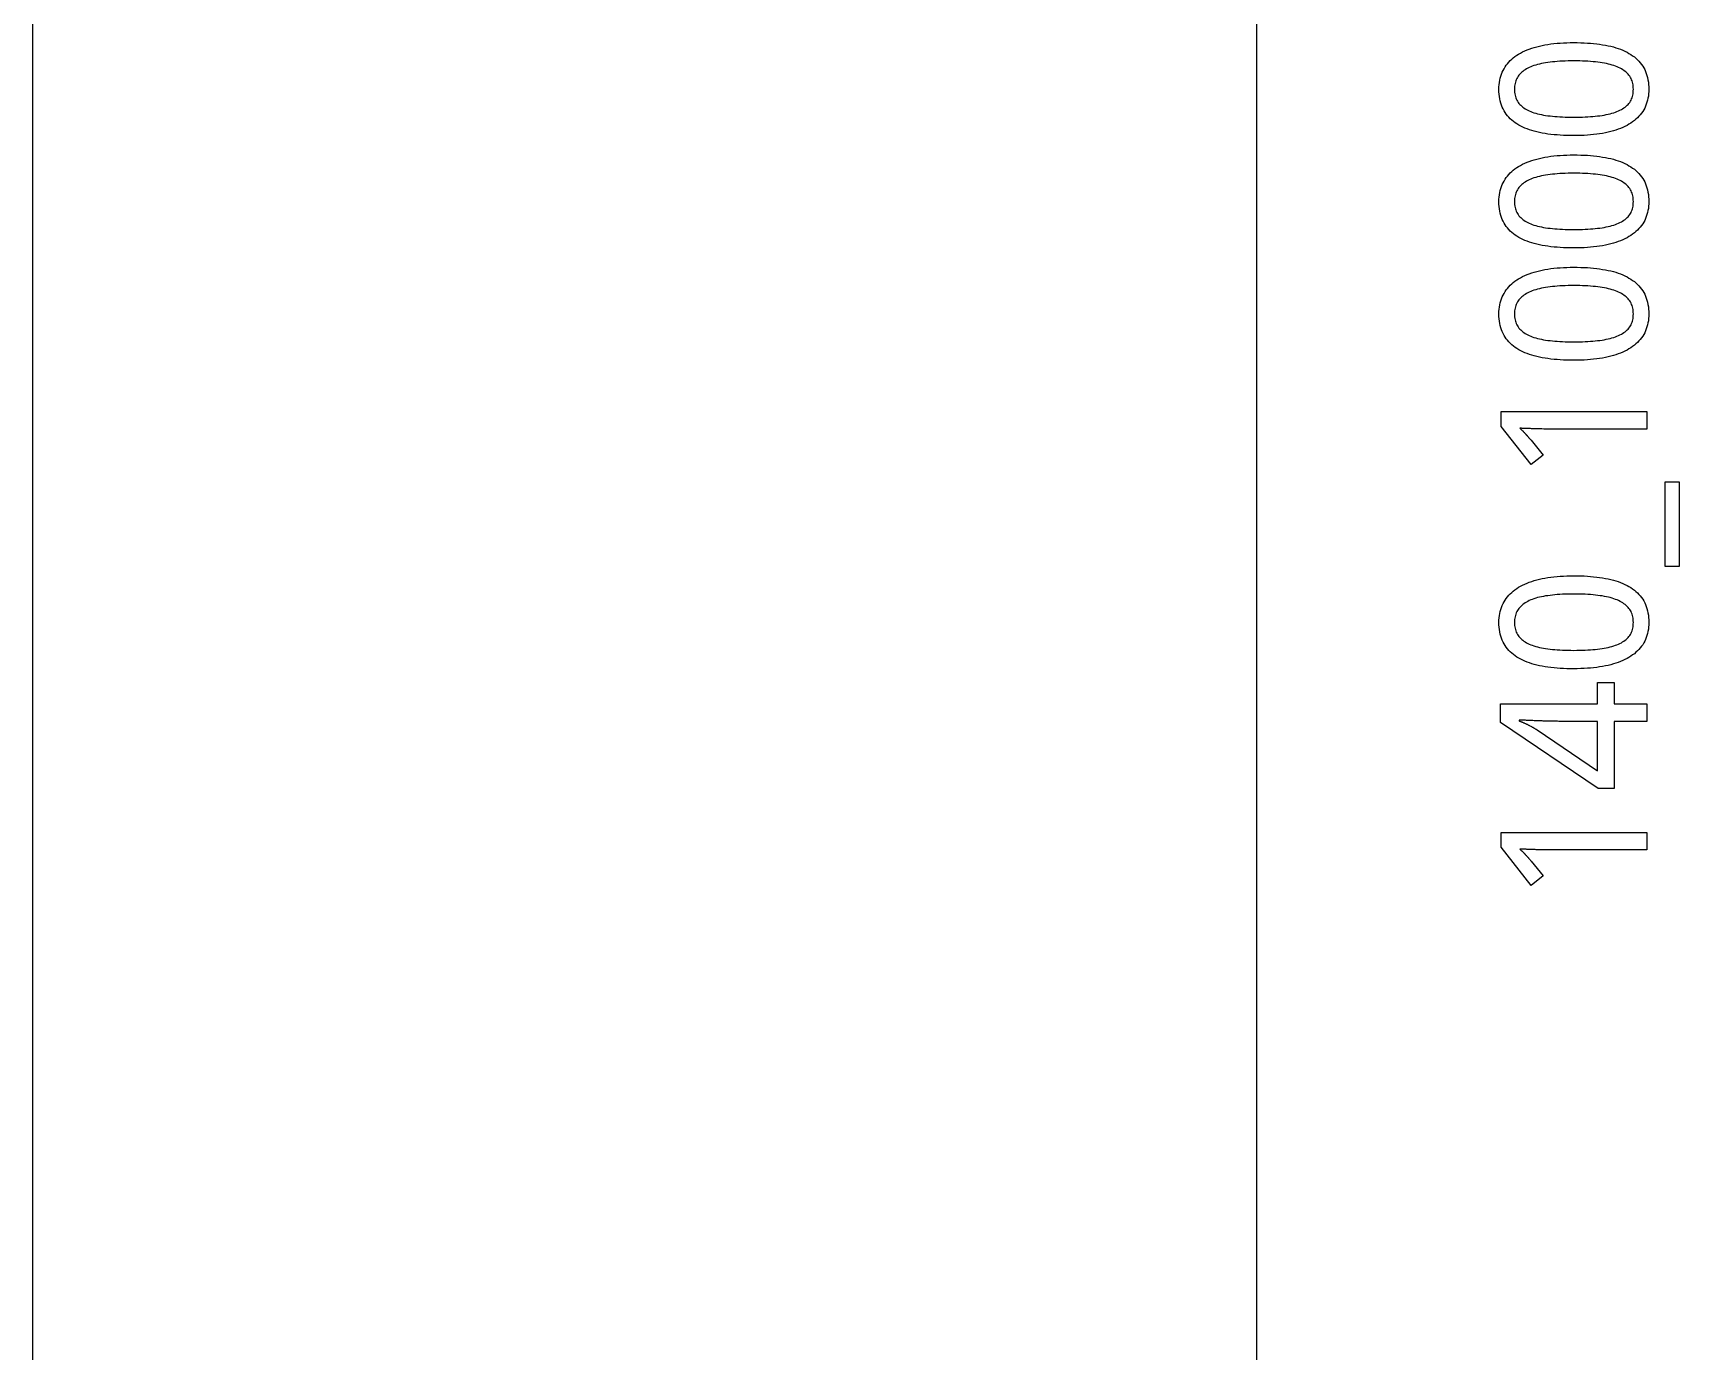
# Model space of a CAD drawing. Extents: x 5 to 45, y 13 to 189.
# Drawn here: x 15.4 to 42.31, y 56.82 to 78.37 of the extents above; entities that cross this region are included whole.
import ezdxf

# ---------------------------------------------------------------- set-up
doc = ezdxf.new("R2010")
doc.units = 0
doc.layers.get('0').update_dxf_attribs({"linetype": 'CONTINUOUS'})

msp = doc.modelspace()

# ---------------------------------------------------------------- linework, layer by layer
at = {"color": 0}
for points in [[(15.4, 82.74), (35.4, 82.74), (35.4, 32.7), (15.4, 32.7), (15.4, 82.74)], [(40.5865, 78.2078), (40.6435, 78.2074), (40.6993, 78.2061), (40.7539, 78.204), (40.8074, 78.201), (40.8596, 78.1972), (40.9106, 78.1926), (40.9603, 78.1871), (41.0089, 78.1807), (41.0563, 78.1735), (41.1025, 78.1656), (41.1474, 78.1568), (41.1908, 78.1471), (41.2329, 78.1364), (41.2736, 78.1246), (41.3128, 78.1118), (41.3507, 78.0979), (41.3872, 78.0831), (41.4222, 78.0671), (41.456, 78.05), (41.4882, 78.0321), (41.519, 78.0132), (41.5483, 77.9935), (41.5763, 77.9725), (41.6025, 77.9506), (41.6274, 77.9275), (41.6507, 77.9033), (41.6725, 77.8781), (41.6929, 77.8518), (41.7118, 77.8244), (41.729, 77.796), (41.7449, 77.7664), (41.759, 77.7356), (41.7714, 77.7035), (41.7822, 77.6703), (41.7914, 77.6357), (41.7988, 77.5999), (41.8046, 77.5629), (41.8088, 77.5247), (41.8112, 77.4851), (41.8121, 77.4444), (41.8112, 77.4065), (41.8088, 77.3696), (41.8046, 77.3336), (41.7988, 77.2986), (41.7914, 77.2646), (41.7822, 77.2315), (41.7714, 77.1994), (41.759, 77.1685), (41.7449, 77.1383), (41.729, 77.1092), (41.7118, 77.0814), (41.6929, 77.0544), (41.6725, 77.0285), (41.6507, 77.0035), (41.6274, 76.9793), (41.6025, 76.9563), (41.5763, 76.934), (41.5483, 76.9128), (41.519, 76.8925), (41.4882, 76.8732), (41.456, 76.8551), (41.4222, 76.8379), (41.3872, 76.8217), (41.3507, 76.8062), (41.3128, 76.7918), (41.2736, 76.7782), (41.2329, 76.7656), (41.1908, 76.7539), (41.1474, 76.7431), (41.1025, 76.7332), (41.0563, 76.7246), (41.0089, 76.7168), (40.9603, 76.71), (40.9106, 76.704), (40.8596, 76.699), (40.8074, 76.6949), (40.7539, 76.6917), (40.6993, 76.6894), (40.6435, 76.6881), (40.5865, 76.6876), (40.5294, 76.6881), (40.4738, 76.6893), (40.419, 76.6913), (40.3657, 76.6942), (40.3135, 76.6978), (40.2625, 76.7022), (40.2126, 76.7075), (40.1642, 76.7136), (40.1167, 76.7206), (40.0706, 76.7283), (40.0257, 76.7372), (39.9822, 76.7471), (39.9403, 76.7579), (39.8997, 76.7697), (39.8606, 76.7825), (39.8229, 76.7961), (39.7867, 76.8107), (39.7518, 76.8263), (39.7185, 76.8428), (39.6864, 76.8601), (39.6556, 76.8789), (39.6263, 76.8988), (39.5985, 76.9196), (39.5721, 76.9414), (39.5472, 76.9643), (39.5239, 76.9883), (39.5021, 77.0133), (39.4818, 77.0393), (39.4629, 77.0664), (39.4456, 77.0946), (39.4297, 77.1242), (39.4157, 77.1549), (39.4032, 77.1868), (39.3925, 77.22), (39.3833, 77.2544), (39.3758, 77.29), (39.37, 77.3268), (39.3658, 77.3649), (39.3633, 77.404), (39.3625, 77.4444), (39.3633, 77.4826), (39.3658, 77.5199), (39.37, 77.5561), (39.3758, 77.5914), (39.3833, 77.6256), (39.3925, 77.6588), (39.4032, 77.6908), (39.4157, 77.7221), (39.4297, 77.7522), (39.4456, 77.7814), (39.4626, 77.8096), (39.4811, 77.8367), (39.5013, 77.8629), (39.5229, 77.8882), (39.5461, 77.9124), (39.5707, 77.9357), (39.5969, 77.9579), (39.6247, 77.9793), (39.654, 77.9996), (39.6849, 78.019), (39.7168, 78.0374), (39.7501, 78.0549), (39.785, 78.0714), (39.8212, 78.0869), (39.859, 78.1017), (39.8981, 78.1153), (39.9386, 78.1281), (39.9807, 78.1399), (40.024, 78.1507), (40.0689, 78.1606), (40.1151, 78.1696), (40.1625, 78.1776), (40.2112, 78.1847), (40.2611, 78.1908), (40.3122, 78.196), (40.3646, 78.2003), (40.4182, 78.2036), (40.4731, 78.206), (40.5292, 78.2074), (40.5865, 78.2078)], [(40.5865, 76.9887), (40.6347, 76.989), (40.6817, 76.9897), (40.7274, 76.991), (40.7719, 76.9926), (40.8151, 76.9949), (40.8572, 76.9975), (40.8981, 77.0007), (40.9375, 77.0043), (40.9758, 77.0085), (41.0129, 77.0132), (41.0488, 77.0183), (41.0835, 77.024), (41.1169, 77.0304), (41.1492, 77.0374), (41.1801, 77.0449), (41.21, 77.0531), (41.2386, 77.0617), (41.2661, 77.071), (41.2922, 77.0808), (41.3174, 77.0912), (41.3408, 77.1024), (41.3632, 77.114), (41.3843, 77.1264), (41.4043, 77.1394), (41.4231, 77.1531), (41.4407, 77.1675), (41.4572, 77.1824), (41.4725, 77.1981), (41.4867, 77.2143), (41.4996, 77.2312), (41.511, 77.2492), (41.5213, 77.2679), (41.5303, 77.2874), (41.5382, 77.3075), (41.5447, 77.3285), (41.5501, 77.3501), (41.5544, 77.3726), (41.5574, 77.3958), (41.5592, 77.4197), (41.5599, 77.4444), (41.5592, 77.4692), (41.5574, 77.4931), (41.5544, 77.5162), (41.5501, 77.5388), (41.5447, 77.5604), (41.5382, 77.5814), (41.5303, 77.6015), (41.5213, 77.621), (41.511, 77.6397), (41.4996, 77.6576), (41.4869, 77.6749), (41.4731, 77.6915), (41.4581, 77.7075), (41.4418, 77.7228), (41.4243, 77.7374), (41.4057, 77.7514), (41.3858, 77.7647), (41.3647, 77.7775), (41.3424, 77.7894), (41.3189, 77.801), (41.2942, 77.8119), (41.2683, 77.8224), (41.2411, 77.8322), (41.2126, 77.8412), (41.1831, 77.8497), (41.1521, 77.8575), (41.12, 77.8647), (41.0867, 77.8713), (41.0521, 77.8771), (41.0162, 77.8822), (40.9787, 77.8872), (40.9401, 77.8917), (40.9003, 77.8956), (40.8592, 77.8989), (40.8168, 77.9018), (40.7732, 77.9042), (40.7285, 77.906), (40.6824, 77.9072), (40.635, 77.9081), (40.5865, 77.9083), (40.5383, 77.9081), (40.4914, 77.9072), (40.4456, 77.906), (40.4011, 77.9042), (40.3578, 77.9018), (40.3158, 77.8989), (40.275, 77.8956), (40.2354, 77.8917), (40.1972, 77.8872), (40.1601, 77.8822), (40.1243, 77.8771), (40.0896, 77.8713), (40.0563, 77.8647), (40.0242, 77.8575), (39.9932, 77.8497), (39.9636, 77.8412), (39.9351, 77.8322), (39.9081, 77.8224), (39.8821, 77.8119), (39.8574, 77.801), (39.8339, 77.7894), (39.8115, 77.7775), (39.7906, 77.7647), (39.7706, 77.7514), (39.7519, 77.7374), (39.7344, 77.7228), (39.7182, 77.7075), (39.7032, 77.6915), (39.6893, 77.6749), (39.6767, 77.6576), (39.6653, 77.6397), (39.655, 77.621), (39.646, 77.6015), (39.6382, 77.5814), (39.6315, 77.5604), (39.6261, 77.5388), (39.6219, 77.5162), (39.6189, 77.4931), (39.6171, 77.4692), (39.6164, 77.4444), (39.6171, 77.4197), (39.6189, 77.3958), (39.6219, 77.3726), (39.6261, 77.3501), (39.6315, 77.3285), (39.6382, 77.3075), (39.646, 77.2874), (39.655, 77.2679), (39.6653, 77.2492), (39.6767, 77.2312), (39.6893, 77.2143), (39.7032, 77.1981), (39.7182, 77.1824), (39.7344, 77.1675), (39.7519, 77.1531), (39.7706, 77.1394), (39.7906, 77.1264), (39.8115, 77.114), (39.8339, 77.1024), (39.8574, 77.0912), (39.8821, 77.0808), (39.9081, 77.071), (39.9351, 77.0617), (39.9636, 77.0531), (39.9932, 77.0449), (40.0242, 77.0374), (40.0563, 77.0304), (40.0896, 77.024), (40.1243, 77.0183), (40.1601, 77.0132), (40.1972, 77.0085), (40.2354, 77.0043), (40.275, 77.0007), (40.3158, 76.9975), (40.3578, 76.9949), (40.4011, 76.9926), (40.4456, 76.991), (40.4914, 76.9897), (40.5383, 76.989), (40.5865, 76.9887)], [(40.5865, 76.3718), (40.6435, 76.3714), (40.6993, 76.3701), (40.7539, 76.3681), (40.8074, 76.3651), (40.8596, 76.3612), (40.9106, 76.3567), (40.9603, 76.3511), (41.0089, 76.3447), (41.0563, 76.3376), (41.1025, 76.3296), (41.1474, 76.3208), (41.1908, 76.3113), (41.2329, 76.3004), (41.2736, 76.2886), (41.3128, 76.2758), (41.3507, 76.2619), (41.3872, 76.2471), (41.4222, 76.2311), (41.456, 76.2142), (41.4882, 76.1961), (41.519, 76.1774), (41.5483, 76.1575), (41.5763, 76.1365), (41.6025, 76.1146), (41.6274, 76.0915), (41.6507, 76.0674), (41.6725, 76.0422), (41.6929, 76.0158), (41.7118, 75.9885), (41.729, 75.9601), (41.7449, 75.9306), (41.759, 75.8997), (41.7714, 75.8676), (41.7822, 75.8343), (41.7914, 75.7997), (41.7988, 75.764), (41.8046, 75.7269), (41.8088, 75.6887), (41.8112, 75.6493), (41.8121, 75.6085), (41.8112, 75.5706), (41.8088, 75.5336), (41.8046, 75.4976), (41.7988, 75.4626), (41.7914, 75.4286), (41.7822, 75.3957), (41.7714, 75.3636), (41.759, 75.3325), (41.7449, 75.3024), (41.729, 75.2732), (41.7118, 75.2454), (41.6929, 75.2185), (41.6725, 75.1925), (41.6507, 75.1675), (41.6274, 75.1435), (41.6025, 75.1203), (41.5763, 75.0981), (41.5483, 75.0769), (41.519, 75.0565), (41.4882, 75.0372), (41.456, 75.0192), (41.4222, 75.0019), (41.3872, 74.9857), (41.3507, 74.9703), (41.3128, 74.9558), (41.2736, 74.9424), (41.2329, 74.9297), (41.1908, 74.9179), (41.1474, 74.9072), (41.1025, 74.8972), (41.0563, 74.8886), (41.0089, 74.8808), (40.9603, 74.874), (40.9106, 74.8681), (40.8596, 74.8631), (40.8074, 74.859), (40.7539, 74.8558), (40.6993, 74.8535), (40.6435, 74.8521), (40.5865, 74.8517), (40.5294, 74.8521), (40.4738, 74.8533), (40.419, 74.8554), (40.3657, 74.8582), (40.3135, 74.8618), (40.2625, 74.8664), (40.2126, 74.8717), (40.1642, 74.8778), (40.1167, 74.8846), (40.0706, 74.8924), (40.0257, 74.9013), (39.9822, 74.9112), (39.9403, 74.9221), (39.8997, 74.9338), (39.8606, 74.9465), (39.8229, 74.9601), (39.7867, 74.9747), (39.7518, 74.9903), (39.7185, 75.0068), (39.6864, 75.0242), (39.6556, 75.0429), (39.6263, 75.0628), (39.5985, 75.0836), (39.5721, 75.1054), (39.5472, 75.1283), (39.5239, 75.1524), (39.5021, 75.1774), (39.4818, 75.2033), (39.4629, 75.2304), (39.4456, 75.2586), (39.4297, 75.2882), (39.4157, 75.3189), (39.4032, 75.351), (39.3925, 75.3842), (39.3833, 75.4185), (39.3758, 75.454), (39.37, 75.4908), (39.3658, 75.5289), (39.3633, 75.5681), (39.3625, 75.6085), (39.3633, 75.6468), (39.3658, 75.684), (39.37, 75.7201), (39.3758, 75.7554), (39.3833, 75.7896), (39.3925, 75.8228), (39.4032, 75.855), (39.4157, 75.8861), (39.4297, 75.9163), (39.4456, 75.9454), (39.4626, 75.9736), (39.4811, 76.0008), (39.5013, 76.0269), (39.5229, 76.0522), (39.5461, 76.0764), (39.5707, 76.0997), (39.5969, 76.1221), (39.6247, 76.1433), (39.654, 76.1638), (39.6849, 76.1831), (39.7168, 76.2015), (39.7501, 76.2189), (39.785, 76.2354), (39.8212, 76.251), (39.859, 76.2657), (39.8981, 76.2793), (39.9386, 76.2921), (39.9807, 76.3039), (40.024, 76.3147), (40.0689, 76.3247), (40.1151, 76.3336), (40.1625, 76.3417), (40.2112, 76.3487), (40.2611, 76.3549), (40.3122, 76.36), (40.3646, 76.3643), (40.4182, 76.3676), (40.4731, 76.37), (40.5292, 76.3714), (40.5865, 76.3718)], [(40.5865, 75.1528), (40.6347, 75.1531), (40.6817, 75.1537), (40.7274, 75.155), (40.7719, 75.1567), (40.8151, 75.1589), (40.8572, 75.1615), (40.8981, 75.1647), (40.9375, 75.1685), (40.9758, 75.1725), (41.0129, 75.1772), (41.0488, 75.1824), (41.0835, 75.1882), (41.1169, 75.1944), (41.1492, 75.2014), (41.1801, 75.2089), (41.21, 75.2171), (41.2386, 75.2257), (41.2661, 75.235), (41.2922, 75.2449), (41.3174, 75.2553), (41.3408, 75.2664), (41.3632, 75.2781), (41.3843, 75.2906), (41.4043, 75.3035), (41.4231, 75.3172), (41.4407, 75.3315), (41.4572, 75.3465), (41.4725, 75.3621), (41.4867, 75.3783), (41.4996, 75.3953), (41.511, 75.4132), (41.5213, 75.4319), (41.5303, 75.4514), (41.5382, 75.4717), (41.5447, 75.4925), (41.5501, 75.5143), (41.5544, 75.5367), (41.5574, 75.5599), (41.5592, 75.5839), (41.5599, 75.6085), (41.5592, 75.6332), (41.5574, 75.6572), (41.5544, 75.6804), (41.5501, 75.7028), (41.5447, 75.7244), (41.5382, 75.7454), (41.5303, 75.7657), (41.5213, 75.7851), (41.511, 75.8038), (41.4996, 75.8218), (41.4869, 75.839), (41.4731, 75.8556), (41.4581, 75.8715), (41.4418, 75.8868), (41.4243, 75.9015), (41.4057, 75.9156), (41.3858, 75.9289), (41.3647, 75.9415), (41.3424, 75.9536), (41.3189, 75.965), (41.2942, 75.976), (41.2683, 75.9864), (41.2411, 75.9963), (41.2126, 76.0053), (41.1831, 76.0138), (41.1521, 76.0217), (41.12, 76.0287), (41.0867, 76.0353), (41.0521, 76.0411), (41.0162, 76.0464), (40.9787, 76.0512), (40.9401, 76.0557), (40.9003, 76.0596), (40.8592, 76.0631), (40.8168, 76.0658), (40.7732, 76.0682), (40.7285, 76.07), (40.6824, 76.0714), (40.635, 76.0721), (40.5865, 76.0724), (40.5383, 76.0721), (40.4914, 76.0714), (40.4456, 76.07), (40.4011, 76.0682), (40.3578, 76.0658), (40.3158, 76.0631), (40.275, 76.0596), (40.2354, 76.0557), (40.1972, 76.0512), (40.1601, 76.0464), (40.1243, 76.0411), (40.0896, 76.0353), (40.0563, 76.0287), (40.0242, 76.0217), (39.9932, 76.0138), (39.9636, 76.0053), (39.9351, 75.9963), (39.9081, 75.9864), (39.8821, 75.976), (39.8574, 75.965), (39.8339, 75.9536), (39.8115, 75.9415), (39.7906, 75.9289), (39.7706, 75.9156), (39.7519, 75.9015), (39.7344, 75.8868), (39.7182, 75.8715), (39.7032, 75.8556), (39.6893, 75.839), (39.6767, 75.8218), (39.6653, 75.8038), (39.655, 75.7851), (39.646, 75.7657), (39.6382, 75.7454), (39.6315, 75.7244), (39.6261, 75.7028), (39.6219, 75.6804), (39.6189, 75.6572), (39.6171, 75.6332), (39.6164, 75.6085), (39.6171, 75.5839), (39.6189, 75.5599), (39.6219, 75.5367), (39.6261, 75.5143), (39.6315, 75.4925), (39.6382, 75.4717), (39.646, 75.4514), (39.655, 75.4319), (39.6653, 75.4132), (39.6767, 75.3953), (39.6893, 75.3783), (39.7032, 75.3621), (39.7182, 75.3465), (39.7344, 75.3315), (39.7519, 75.3172), (39.7706, 75.3035), (39.7906, 75.2906), (39.8115, 75.2781), (39.8339, 75.2664), (39.8574, 75.2553), (39.8821, 75.2449), (39.9081, 75.235), (39.9351, 75.2257), (39.9636, 75.2171), (39.9932, 75.2089), (40.0242, 75.2014), (40.0563, 75.1944), (40.0896, 75.1882), (40.1243, 75.1824), (40.1601, 75.1772), (40.1972, 75.1725), (40.2354, 75.1685), (40.275, 75.1647), (40.3158, 75.1615), (40.3578, 75.1589), (40.4011, 75.1567), (40.4456, 75.155), (40.4914, 75.1537), (40.5383, 75.1531), (40.5865, 75.1528)], [(40.5865, 74.536), (40.6435, 74.5356), (40.6993, 74.5343), (40.7539, 74.5321), (40.8074, 74.5292), (40.8596, 74.5254), (40.9106, 74.5207), (40.9603, 74.5151), (41.0089, 74.5089), (41.0563, 74.5017), (41.1025, 74.4936), (41.1474, 74.485), (41.1908, 74.4753), (41.2329, 74.4644), (41.2736, 74.4528), (41.3128, 74.4399), (41.3507, 74.426), (41.3872, 74.4111), (41.4222, 74.3951), (41.456, 74.3782), (41.4882, 74.3601), (41.519, 74.3414), (41.5483, 74.3215), (41.5763, 74.3007), (41.6025, 74.2786), (41.6274, 74.2556), (41.6507, 74.2314), (41.6725, 74.2063), (41.6929, 74.18), (41.7118, 74.1526), (41.729, 74.1242), (41.7449, 74.0946), (41.759, 74.0637), (41.7714, 74.0317), (41.7822, 73.9983), (41.7914, 73.9639), (41.7988, 73.9281), (41.8046, 73.891), (41.8088, 73.8528), (41.8112, 73.8133), (41.8121, 73.7726), (41.8112, 73.7347), (41.8088, 73.6978), (41.8046, 73.6618), (41.7988, 73.6268), (41.7914, 73.5928), (41.7822, 73.5597), (41.7714, 73.5276), (41.759, 73.4965), (41.7449, 73.4664), (41.729, 73.4374), (41.7118, 73.4094), (41.6929, 73.3825), (41.6725, 73.3565), (41.6507, 73.3315), (41.6274, 73.3075), (41.6025, 73.2843), (41.5763, 73.2622), (41.5483, 73.241), (41.519, 73.2207), (41.4882, 73.2013), (41.456, 73.1832), (41.4222, 73.166), (41.3872, 73.1497), (41.3507, 73.1343), (41.3128, 73.1199), (41.2736, 73.1064), (41.2329, 73.0938), (41.1908, 73.0821), (41.1474, 73.0712), (41.1025, 73.0614), (41.0563, 73.0526), (41.0089, 73.0449), (40.9603, 73.0381), (40.9106, 73.0322), (40.8596, 73.0271), (40.8074, 73.0231), (40.7539, 73.0199), (40.6993, 73.0176), (40.6435, 73.0162), (40.5865, 73.0157), (40.5294, 73.0161), (40.4738, 73.0174), (40.419, 73.0194), (40.3657, 73.0222), (40.3135, 73.026), (40.2625, 73.0304), (40.2126, 73.0357), (40.1642, 73.0418), (40.1167, 73.0487), (40.0706, 73.0564), (40.0257, 73.0654), (39.9822, 73.0753), (39.9403, 73.0861), (39.8997, 73.0978), (39.8606, 73.1106), (39.8229, 73.1242), (39.7867, 73.1388), (39.7518, 73.1543), (39.7185, 73.1708), (39.6864, 73.1883), (39.6556, 73.2071), (39.6263, 73.2268), (39.5985, 73.2476), (39.5721, 73.2696), (39.5472, 73.2925), (39.5239, 73.3164), (39.5021, 73.3414), (39.4818, 73.3675), (39.4629, 73.3946), (39.4456, 73.4226), (39.4297, 73.4522), (39.4157, 73.4831), (39.4032, 73.515), (39.3925, 73.5482), (39.3833, 73.5825), (39.3758, 73.6182), (39.37, 73.655), (39.3658, 73.6929), (39.3633, 73.7322), (39.3625, 73.7726), (39.3633, 73.8108), (39.3658, 73.8481), (39.37, 73.8843), (39.3758, 73.9194), (39.3833, 73.9536), (39.3925, 73.9868), (39.4032, 74.019), (39.4157, 74.0501), (39.4297, 74.0804), (39.4456, 74.1094), (39.4626, 74.1376), (39.4811, 74.1649), (39.5013, 74.191), (39.5229, 74.2162), (39.5461, 74.2406), (39.5707, 74.2638), (39.5969, 74.2861), (39.6247, 74.3074), (39.654, 74.3278), (39.6849, 74.3471), (39.7168, 74.3656), (39.7501, 74.3831), (39.785, 74.3996), (39.8212, 74.4151), (39.859, 74.4297), (39.8981, 74.4435), (39.9386, 74.4561), (39.9807, 74.4679), (40.024, 74.4788), (40.0689, 74.4887), (40.1151, 74.4976), (40.1625, 74.5057), (40.2112, 74.5128), (40.2611, 74.5189), (40.3122, 74.5242), (40.3646, 74.5283), (40.4182, 74.5317), (40.4731, 74.534), (40.5292, 74.5354), (40.5865, 74.536)], [(40.5865, 73.3168), (40.6347, 73.3171), (40.6817, 73.3178), (40.7274, 73.319), (40.7719, 73.3207), (40.8151, 73.3229), (40.8572, 73.3257), (40.8981, 73.3287), (40.9375, 73.3325), (40.9758, 73.3367), (41.0129, 73.3412), (41.0488, 73.3464), (41.0835, 73.3522), (41.1169, 73.3586), (41.1492, 73.3656), (41.1801, 73.3731), (41.21, 73.3811), (41.2386, 73.3899), (41.2661, 73.399), (41.2922, 73.4089), (41.3174, 73.4194), (41.3408, 73.4304), (41.3632, 73.4422), (41.3843, 73.4546), (41.4043, 73.4676), (41.4231, 73.4812), (41.4407, 73.4956), (41.4572, 73.5106), (41.4725, 73.5261), (41.4867, 73.5425), (41.4996, 73.5593), (41.511, 73.5774), (41.5213, 73.596), (41.5303, 73.6154), (41.5382, 73.6357), (41.5447, 73.6567), (41.5501, 73.6783), (41.5544, 73.7007), (41.5574, 73.7239), (41.5592, 73.7479), (41.5599, 73.7726), (41.5592, 73.7972), (41.5574, 73.8212), (41.5544, 73.8444), (41.5501, 73.8668), (41.5447, 73.8886), (41.5382, 73.9094), (41.5303, 73.9297), (41.5213, 73.9492), (41.511, 73.9679), (41.4996, 73.9858), (41.4869, 74.0031), (41.4731, 74.0197), (41.4581, 74.0356), (41.4418, 74.051), (41.4243, 74.0656), (41.4057, 74.0796), (41.3858, 74.0929), (41.3647, 74.1056), (41.3424, 74.1176), (41.3189, 74.129), (41.2942, 74.1401), (41.2683, 74.1506), (41.2411, 74.1603), (41.2126, 74.1694), (41.1831, 74.1779), (41.1521, 74.1857), (41.12, 74.1928), (41.0867, 74.1993), (41.0521, 74.2051), (41.0162, 74.2104), (40.9787, 74.2154), (40.9401, 74.2197), (40.9003, 74.2237), (40.8592, 74.2271), (40.8168, 74.23), (40.7732, 74.2322), (40.7285, 74.2342), (40.6824, 74.2354), (40.635, 74.2362), (40.5865, 74.2364), (40.5383, 74.2362), (40.4914, 74.2354), (40.4456, 74.2342), (40.4011, 74.2322), (40.3578, 74.23), (40.3158, 74.2271), (40.275, 74.2237), (40.2354, 74.2197), (40.1972, 74.2154), (40.1601, 74.2104), (40.1243, 74.2051), (40.0896, 74.1993), (40.0563, 74.1928), (40.0242, 74.1857), (39.9932, 74.1779), (39.9636, 74.1694), (39.9351, 74.1603), (39.9081, 74.1506), (39.8821, 74.1401), (39.8574, 74.129), (39.8339, 74.1176), (39.8115, 74.1056), (39.7906, 74.0929), (39.7706, 74.0796), (39.7519, 74.0656), (39.7344, 74.051), (39.7182, 74.0356), (39.7032, 74.0197), (39.6893, 74.0031), (39.6767, 73.9858), (39.6653, 73.9679), (39.655, 73.9492), (39.646, 73.9297), (39.6382, 73.9094), (39.6315, 73.8886), (39.6261, 73.8668), (39.6219, 73.8444), (39.6189, 73.8212), (39.6171, 73.7972), (39.6164, 73.7726), (39.6171, 73.7479), (39.6189, 73.7239), (39.6219, 73.7007), (39.6261, 73.6783), (39.6315, 73.6567), (39.6382, 73.6357), (39.646, 73.6154), (39.655, 73.596), (39.6653, 73.5774), (39.6767, 73.5593), (39.6893, 73.5425), (39.7032, 73.5261), (39.7182, 73.5106), (39.7344, 73.4956), (39.7519, 73.4812), (39.7706, 73.4676), (39.7906, 73.4546), (39.8115, 73.4422), (39.8339, 73.4304), (39.8574, 73.4194), (39.8821, 73.4089), (39.9081, 73.399), (39.9351, 73.3899), (39.9636, 73.3811), (39.9932, 73.3731), (40.0242, 73.3656), (40.0563, 73.3586), (40.0896, 73.3522), (40.1243, 73.3464), (40.1601, 73.3412), (40.1972, 73.3367), (40.2354, 73.3325), (40.275, 73.3287), (40.3158, 73.3257), (40.3578, 73.3229), (40.4011, 73.3207), (40.4456, 73.319), (40.4914, 73.3178), (40.5383, 73.3171), (40.5865, 73.3168)], [(41.7796, 72.1775), (41.7796, 71.8911), (40.1438, 71.8911), (40.1279, 71.8914), (40.1119, 71.8917), (40.0961, 71.8921), (40.0644, 71.8926), (40.0488, 71.8931), (40.0329, 71.8933), (40.0172, 71.8936), (40.0015, 71.894), (39.986, 71.8943), (39.97, 71.895), (39.9543, 71.8956), (39.9388, 71.8961), (39.9235, 71.8967), (39.9082, 71.8972), (39.8932, 71.8976), (39.8782, 71.8981), (39.8635, 71.8985), (39.849, 71.8989), (39.8346, 71.8992), (39.8201, 71.8999), (39.806, 71.9004), (39.7922, 71.901), (39.7789, 71.9015), (39.7658, 71.9021), (39.7531, 71.9025), (39.7408, 71.9029), (39.7289, 71.9033), (39.7172, 71.9037), (39.706, 71.904), (39.7118, 71.8986), (39.7174, 71.8933), (39.7228, 71.8881), (39.7281, 71.8831), (39.7332, 71.8781), (39.7382, 71.8732), (39.7431, 71.8686), (39.7521, 71.8596), (39.7564, 71.8553), (39.7607, 71.851), (39.7649, 71.8468), (39.769, 71.8424), (39.7731, 71.8381), (39.7772, 71.8337), (39.7893, 71.8204), (39.7932, 71.8158), (39.7971, 71.8114), (39.8011, 71.8071), (39.805, 71.8028), (39.8092, 71.7983), (39.8133, 71.7939), (39.8175, 71.7893), (39.8217, 71.7847), (39.8261, 71.7801), (39.8304, 71.7754), (39.8349, 71.7706), (39.8394, 71.7657), (39.8438, 71.7608), (39.8482, 71.7556), (39.8529, 71.7503), (39.8576, 71.7447), (39.8626, 71.7389), (39.8678, 71.7329), (39.8731, 71.7268), (39.8785, 71.7204), (39.8842, 71.7139), (39.8899, 71.7072), (40.0868, 71.4662), (39.8867, 71.31), (39.4, 71.9333), (39.4, 72.1775), (41.7796, 72.1775)], [(42.079, 71.0268), (42.3069, 71.0268), (42.3069, 69.6433), (42.079, 69.6433), (42.079, 71.0268)], [(40.5865, 69.4936), (40.6435, 69.4932), (40.6993, 69.4919), (40.7539, 69.4899), (40.8074, 69.4868), (40.8596, 69.4831), (40.9106, 69.4783), (40.9603, 69.4729), (41.0089, 69.4665), (41.0563, 69.4593), (41.1025, 69.4513), (41.1474, 69.4426), (41.1908, 69.4329), (41.2329, 69.4222), (41.2736, 69.4104), (41.3128, 69.3976), (41.3507, 69.3837), (41.3872, 69.3687), (41.4222, 69.3529), (41.456, 69.3358), (41.4882, 69.3178), (41.519, 69.299), (41.5483, 69.2792), (41.5763, 69.2583), (41.6025, 69.2364), (41.6274, 69.2132), (41.6507, 69.1892), (41.6725, 69.1639), (41.6929, 69.1376), (41.7118, 69.1103), (41.729, 69.0818), (41.7449, 69.0522), (41.759, 69.0214), (41.7714, 68.9893), (41.7822, 68.9561), (41.7914, 68.9215), (41.7988, 68.8857), (41.8046, 68.8487), (41.8088, 68.8104), (41.8112, 68.771), (41.8121, 68.7303), (41.8112, 68.6924), (41.8088, 68.6554), (41.8046, 68.6194), (41.7988, 68.5844), (41.7914, 68.5504), (41.7822, 68.5174), (41.7714, 68.4853), (41.759, 68.4542), (41.7449, 68.4242), (41.729, 68.395), (41.7118, 68.3671), (41.6929, 68.3403), (41.6725, 68.3143), (41.6507, 68.2893), (41.6274, 68.2651), (41.6025, 68.2421), (41.5763, 68.2199), (41.5483, 68.1986), (41.519, 68.1783), (41.4882, 68.159), (41.456, 68.1408), (41.4222, 68.1238), (41.3872, 68.1074), (41.3507, 68.0921), (41.3128, 68.0776), (41.2736, 68.064), (41.2329, 68.0514), (41.1908, 68.0397), (41.1474, 68.0289), (41.1025, 68.019), (41.0563, 68.0103), (41.0089, 68.0026), (40.9603, 67.9957), (40.9106, 67.9899), (40.8596, 67.9849), (40.8074, 67.9807), (40.7539, 67.9775), (40.6993, 67.9753), (40.6435, 67.9739), (40.5865, 67.9735), (40.5294, 67.9739), (40.4738, 67.975), (40.419, 67.9771), (40.3657, 67.98), (40.3135, 67.9836), (40.2625, 67.9881), (40.2126, 67.9933), (40.1642, 67.9994), (40.1167, 68.0064), (40.0706, 68.0142), (40.0257, 68.0231), (39.9822, 68.0329), (39.9403, 68.0437), (39.8997, 68.0556), (39.8606, 68.0682), (39.8229, 68.0819), (39.7867, 68.0965), (39.7518, 68.1121), (39.7185, 68.1285), (39.6864, 68.146), (39.6556, 68.1647), (39.6263, 68.1844), (39.5985, 68.2053), (39.5721, 68.2272), (39.5472, 68.2501), (39.5239, 68.274), (39.5021, 68.299), (39.4818, 68.3251), (39.4629, 68.3522), (39.4456, 68.3803), (39.4297, 68.4099), (39.4157, 68.4407), (39.4032, 68.4726), (39.3925, 68.5058), (39.3833, 68.5403), (39.3758, 68.5758), (39.37, 68.6126), (39.3658, 68.6507), (39.3633, 68.6899), (39.3625, 68.7303), (39.3633, 68.7685), (39.3658, 68.8057), (39.37, 68.8419), (39.3758, 68.8771), (39.3833, 68.9114), (39.3925, 68.9446), (39.4032, 68.9767), (39.4157, 69.0079), (39.4297, 69.0381), (39.4456, 69.0672), (39.4626, 69.0953), (39.4811, 69.1225), (39.5013, 69.1487), (39.5229, 69.1739), (39.5461, 69.1982), (39.5707, 69.2215), (39.5969, 69.2437), (39.6247, 69.2651), (39.654, 69.2854), (39.6849, 69.3049), (39.7168, 69.3232), (39.7501, 69.3407), (39.785, 69.3572), (39.8212, 69.3728), (39.859, 69.3874), (39.8981, 69.4011), (39.9386, 69.4139), (39.9807, 69.4257), (40.024, 69.4365), (40.0689, 69.4464), (40.1151, 69.4554), (40.1625, 69.4635), (40.2112, 69.4704), (40.2611, 69.4767), (40.3122, 69.4818), (40.3646, 69.4861), (40.4182, 69.4893), (40.4731, 69.4917), (40.5292, 69.4932), (40.5865, 69.4936)], [(40.5865, 68.2746), (40.6347, 68.2747), (40.6817, 68.2756), (40.7274, 68.2767), (40.7719, 68.2785), (40.8151, 68.2807), (40.8572, 68.2833), (40.8981, 68.2865), (40.9375, 68.2901), (40.9758, 68.2943), (41.0129, 68.2989), (41.0488, 68.3042), (41.0835, 68.3099), (41.1169, 68.3163), (41.1492, 68.3232), (41.1801, 68.3307), (41.21, 68.3388), (41.2386, 68.3475), (41.2661, 68.3568), (41.2922, 68.3667), (41.3174, 68.3771), (41.3408, 68.3882), (41.3632, 68.3999), (41.3843, 68.4122), (41.4043, 68.4253), (41.4231, 68.4389), (41.4407, 68.4532), (41.4572, 68.4682), (41.4725, 68.4839), (41.4867, 68.5001), (41.4996, 68.5171), (41.511, 68.535), (41.5213, 68.5538), (41.5303, 68.5732), (41.5382, 68.5933), (41.5447, 68.6143), (41.5501, 68.636), (41.5544, 68.6585), (41.5574, 68.6817), (41.5592, 68.7056), (41.5599, 68.7303), (41.5592, 68.755), (41.5574, 68.7789), (41.5544, 68.8021), (41.5501, 68.8246), (41.5447, 68.8463), (41.5382, 68.8672), (41.5303, 68.8874), (41.5213, 68.9068), (41.511, 68.9256), (41.4996, 68.9435), (41.4869, 68.9607), (41.4731, 68.9774), (41.4581, 68.9933), (41.4418, 69.0086), (41.4243, 69.0232), (41.4057, 69.0372), (41.3858, 69.0506), (41.3647, 69.0633), (41.3424, 69.0753), (41.3189, 69.0867), (41.2942, 69.0978), (41.2683, 69.1082), (41.2411, 69.1179), (41.2126, 69.1271), (41.1831, 69.1356), (41.1521, 69.1433), (41.12, 69.1506), (41.0867, 69.1571), (41.0521, 69.1629), (41.0162, 69.1681), (40.9787, 69.1731), (40.9401, 69.1775), (40.9003, 69.1814), (40.8592, 69.1847), (40.8168, 69.1876), (40.7732, 69.19), (40.7285, 69.1918), (40.6824, 69.1931), (40.635, 69.1939), (40.5865, 69.1942), (40.5383, 69.1939), (40.4914, 69.1931), (40.4456, 69.1918), (40.4011, 69.19), (40.3578, 69.1876), (40.3158, 69.1847), (40.275, 69.1814), (40.2354, 69.1775), (40.1972, 69.1731), (40.1601, 69.1681), (40.1243, 69.1629), (40.0896, 69.1571), (40.0563, 69.1506), (40.0242, 69.1433), (39.9932, 69.1356), (39.9636, 69.1271), (39.9351, 69.1179), (39.9081, 69.1082), (39.8821, 69.0978), (39.8574, 69.0867), (39.8339, 69.0753), (39.8115, 69.0633), (39.7906, 69.0506), (39.7706, 69.0372), (39.7519, 69.0232), (39.7344, 69.0086), (39.7182, 68.9933), (39.7032, 68.9774), (39.6893, 68.9607), (39.6767, 68.9435), (39.6653, 68.9256), (39.655, 68.9068), (39.646, 68.8874), (39.6382, 68.8672), (39.6315, 68.8463), (39.6261, 68.8246), (39.6219, 68.8021), (39.6189, 68.7789), (39.6171, 68.755), (39.6164, 68.7303), (39.6171, 68.7056), (39.6189, 68.6817), (39.6219, 68.6585), (39.6261, 68.636), (39.6315, 68.6143), (39.6382, 68.5933), (39.646, 68.5732), (39.655, 68.5538), (39.6653, 68.535), (39.6767, 68.5171), (39.6893, 68.5001), (39.7032, 68.4839), (39.7182, 68.4682), (39.7344, 68.4532), (39.7519, 68.4389), (39.7706, 68.4253), (39.7906, 68.4122), (39.8115, 68.3999), (39.8339, 68.3882), (39.8574, 68.3771), (39.8821, 68.3667), (39.9081, 68.3568), (39.9351, 68.3475), (39.9636, 68.3388), (39.9932, 68.3307), (40.0242, 68.3232), (40.0563, 68.3163), (40.0896, 68.3099), (40.1243, 68.3042), (40.1601, 68.2989), (40.1972, 68.2943), (40.2354, 68.2901), (40.275, 68.2865), (40.3158, 68.2833), (40.3578, 68.2807), (40.4011, 68.2785), (40.4456, 68.2767), (40.4914, 68.2756), (40.5383, 68.2747), (40.5865, 68.2746)], [(41.2457, 67.7472), (41.2457, 67.4006), (41.7796, 67.4006), (41.7796, 67.114), (41.2457, 67.114), (41.2457, 66.0154), (40.9869, 66.0154), (39.3869, 67.0946), (39.3869, 67.4006), (40.9756, 67.4006), (40.9756, 67.7472), (41.2457, 67.7472)], [(40.9756, 67.114), (40.3778, 67.114), (40.3593, 67.1142), (40.3407, 67.1142), (40.3218, 67.1143), (40.3029, 67.1144), (40.2837, 67.1146), (40.2644, 67.1149), (40.245, 67.1151), (40.2254, 67.1154), (40.2057, 67.1157), (40.1856, 67.1164), (40.1656, 67.1169), (40.1457, 67.1176), (40.126, 67.1183), (40.1064, 67.1189), (40.0869, 67.1196), (40.0675, 67.1203), (40.0483, 67.1208), (40.0103, 67.1222), (39.9913, 67.1228), (39.9725, 67.1235), (39.9539, 67.1242), (39.9356, 67.1249), (39.9175, 67.1254), (39.8997, 67.1261), (39.8822, 67.1268), (39.865, 67.1274), (39.8481, 67.1281), (39.8313, 67.1288), (39.815, 67.1296), (39.7992, 67.1306), (39.784, 67.1314), (39.7693, 67.1321), (39.7553, 67.1328), (39.7417, 67.1333), (39.7286, 67.1339), (39.7163, 67.1344), (39.7043, 67.1349), (39.6929, 67.1353), (39.6929, 67.1206), (39.6996, 67.1182), (39.7063, 67.1157), (39.7132, 67.1132), (39.7203, 67.1104), (39.7275, 67.1075), (39.735, 67.1046), (39.7425, 67.1014), (39.7503, 67.0982), (39.7582, 67.0947), (39.7662, 67.0912), (39.774, 67.0879), (39.7819, 67.0846), (39.7897, 67.0811), (39.7976, 67.0775), (39.8057, 67.0738), (39.8136, 67.07), (39.8217, 67.0661), (39.8297, 67.0621), (39.8378, 67.0581), (39.846, 67.0539), (39.8537, 67.0499), (39.8615, 67.046), (39.8693, 67.0419), (39.8846, 67.0339), (39.8922, 67.0299), (39.8999, 67.0257), (39.9074, 67.0215), (39.915, 67.0174), (39.9225, 67.0132), (39.9299, 67.0089), (39.9369, 67.0049), (39.9439, 67.0007), (39.9506, 66.9968), (39.9571, 66.9928), (39.9633, 66.9889), (39.9693, 66.9851), (39.975, 66.9814), (39.9806, 66.9776), (39.986, 66.974), (40.9756, 66.3051), (40.9756, 67.114)], [(41.7796, 65.2993), (41.7796, 65.0128), (40.1438, 65.0128), (40.1279, 65.0132), (40.1119, 65.0135), (40.0961, 65.0138), (40.0803, 65.0142), (40.0644, 65.0144), (40.0488, 65.0147), (40.0329, 65.0151), (40.0172, 65.0154), (40.0015, 65.0157), (39.986, 65.0161), (39.97, 65.0167), (39.9543, 65.0174), (39.9388, 65.0179), (39.9235, 65.0185), (39.9082, 65.0189), (39.8932, 65.0194), (39.8782, 65.0199), (39.8635, 65.0203), (39.849, 65.0206), (39.8346, 65.021), (39.8201, 65.0215), (39.806, 65.0222), (39.7922, 65.0228), (39.7789, 65.0233), (39.7658, 65.0237), (39.7531, 65.0243), (39.7408, 65.0247), (39.7289, 65.0251), (39.7172, 65.0256), (39.706, 65.0258), (39.7118, 65.0204), (39.7174, 65.015), (39.7228, 65.0099), (39.7281, 65.0047), (39.7332, 64.9999), (39.7382, 64.995), (39.7431, 64.9903), (39.7476, 64.9857), (39.7521, 64.9812), (39.7564, 64.9769), (39.7607, 64.9728), (39.769, 64.9642), (39.7731, 64.9599), (39.7772, 64.9554), (39.7853, 64.9465), (39.7893, 64.9421), (39.7932, 64.9376), (39.7971, 64.9331), (39.8011, 64.9288), (39.805, 64.9244), (39.8092, 64.9201), (39.8133, 64.9156), (39.8175, 64.9111), (39.8217, 64.9065), (39.8261, 64.9018), (39.8304, 64.8971), (39.8349, 64.8924), (39.8394, 64.8875), (39.8438, 64.8825), (39.8482, 64.8774), (39.8529, 64.8719), (39.8576, 64.8664), (39.8626, 64.8607), (39.8678, 64.8547), (39.8731, 64.8485), (39.8785, 64.8422), (39.8842, 64.8357), (39.8899, 64.8289), (40.0868, 64.5881), (39.8867, 64.4318), (39.4, 65.0551), (39.4, 65.2993), (41.7796, 65.2993)]]:
    msp.add_lwpolyline(points, close=True, dxfattribs=at)

doc.saveas('drawing.dxf')
